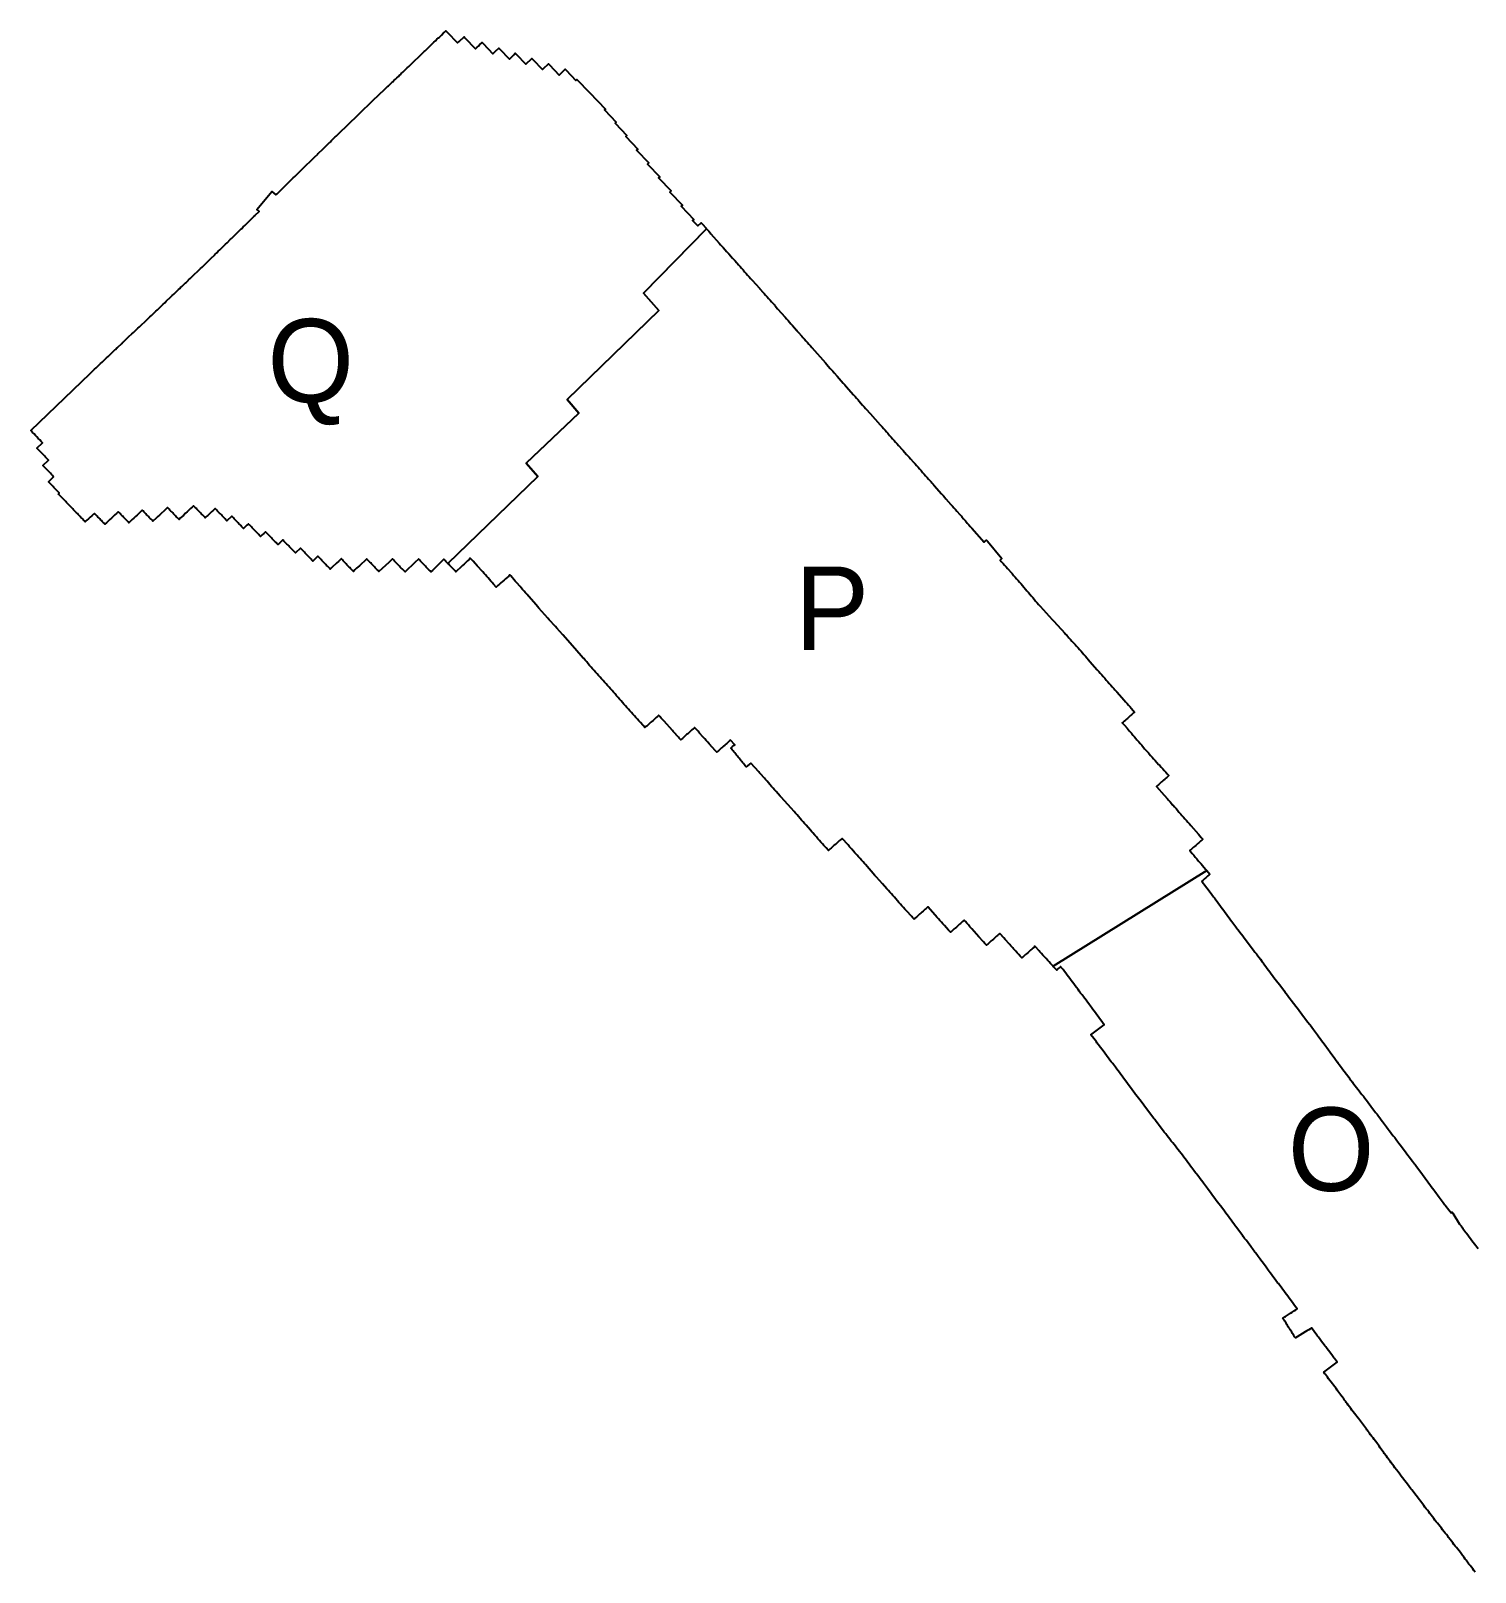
# Model space of a CAD drawing. Extents: x 325010 to 598009, y 7224244 to 7547000.
# Drawn here: x 325010 to 394347, y 7463920 to 7537930 of the extents above; entities that cross this region are included whole.
import ezdxf

# ---------------------------------------------------------------- set-up
doc = ezdxf.new("R2010")
doc.units = 0
for name, color, linetype in [('O', 7, 'Continuous'), ('P', 7, 'Continuous'), ('Q', 7, 'Continuous')]:
    doc.layers.add(name, color=color, linetype=linetype)

msp = doc.modelspace()

# ---------------------------------------------------------------- linework, layer by layer
at = {"layer": 'O'}
msp.add_lwpolyline([(394350, 7463920), (394291, 7463999), (394230, 7464077), (394170, 7464155), (394110, 7464233), (394050, 7464312), (393913, 7464496), (393873, 7464549), (393813, 7464628), (393755, 7464708), (393740, 7464728), (393637, 7464866), (393577, 7464945), (393515, 7465022), (393454, 7465099), (393392, 7465176), (393331, 7465254), (393270, 7465331), (393209, 7465409), (393149, 7465488), (393069, 7465592), (393028, 7465644), (392967, 7465722), (392907, 7465800), (392846, 7465877), (392784, 7465955), (392724, 7466033), (392663, 7466111), (392601, 7466188), (392540, 7466265), (392479, 7466343), (392418, 7466421), (392358, 7466499), (392298, 7466578), (392237, 7466655), (392177, 7466734), (392117, 7466812), (392056, 7466890), (391996, 7466969), (391937, 7467047), (391877, 7467126), (391514, 7467594), (391306, 7467868), (391275, 7467908), (391262, 7467925), (391095, 7468144), (391037, 7468224), (390796, 7468537), (390697, 7468668), (390677, 7468695), (390647, 7468735), (390498, 7468931), (390439, 7469010), (390379, 7469089), (390320, 7469167), (390261, 7469247), (390231, 7469287), (390143, 7469405), (390084, 7469484), (390068, 7469508), (389982, 7469625), (389968, 7469644), (389932, 7469693), (389821, 7469846), (389793, 7469883), (389735, 7469963), (389731, 7469969), (389619, 7470123), (389562, 7470203), (389504, 7470284), (389447, 7470364), (389386, 7470442), (389328, 7470522), (389253, 7470620), (389208, 7470679), (389148, 7470757), (389128, 7470784), (389028, 7470914), (388742, 7471292), (388730, 7471308), (388671, 7471387), (388612, 7471466), (388553, 7471545), (388494, 7471625), (388434, 7471703), (388375, 7471782), (388316, 7471861), (388256, 7471940), (388198, 7472019), (388158, 7472073), (388131, 7472110), (388080, 7472178), (388036, 7472238), (387963, 7472337), (387903, 7472416), (387757, 7472614), (387727, 7472654), (387668, 7472734), (387610, 7472813), (387550, 7472892), (387491, 7472971), (387432, 7473050), (387373, 7473129), (387314, 7473208), (387255, 7473288), (387166, 7473406), (387136, 7473445), (387077, 7473525), (387720, 7474009), (387692, 7474045), (387594, 7474175), (387561, 7474218), (387496, 7474304), (387367, 7474478), (387301, 7474564), (387236, 7474651), (387172, 7474738), (387137, 7474785), (387095, 7474841), (387041, 7474911), (386976, 7474998), (386912, 7475085), (386908, 7475090), (386822, 7475205), (386781, 7475258), (386716, 7475345), (386651, 7475432), (386586, 7475519), (386521, 7475605), (386492, 7475645), (386437, 7475611), (386357, 7475563), (386266, 7475506), (386194, 7475463), (385806, 7475226), (385715, 7475169), (385681, 7475222), (385647, 7475276), (385613, 7475330), (385579, 7475384), (385545, 7475438), (385511, 7475492), (385477, 7475546), (385443, 7475600), (385409, 7475654), (385375, 7475708), (385341, 7475762), (385307, 7475816), (385274, 7475869), (385240, 7475923), (385207, 7475976), (385172, 7476030), (385138, 7476084), (385118, 7476117), (385208, 7476176), (385241, 7476197), (385332, 7476256), (385388, 7476294), (385479, 7476352), (385569, 7476411), (385659, 7476470), (385736, 7476520), (385785, 7476552), (385801, 7476562), (385739, 7476644), (385675, 7476731), (385610, 7476818), (385610, 7476819), (385480, 7476992), (385416, 7477079), (385352, 7477167), (385222, 7477340), (385158, 7477428), (385093, 7477515), (385029, 7477602), (384964, 7477689), (384899, 7477776), (384866, 7477820), (384705, 7478036), (384640, 7478123), (384576, 7478210), (384512, 7478298), (384511, 7478299), (384416, 7478429), (384383, 7478472), (384319, 7478560), (384319, 7478561), (384191, 7478734), (384124, 7478820), (384060, 7478907), (384028, 7478951), (383931, 7479081), (383865, 7479168), (383800, 7479255), (383774, 7479290), (383664, 7479438), (383606, 7479515), (383542, 7479603), (383477, 7479690), (383413, 7479777), (383347, 7479863), (383281, 7479949), (383216, 7480036), (383194, 7480065), (383085, 7480208), (382859, 7480512), (382826, 7480556), (382761, 7480643), (382696, 7480730), (382632, 7480816), (382566, 7480903), (382502, 7480990), (382437, 7481077), (382374, 7481165), (382308, 7481251), (382179, 7481426), (382115, 7481513), (382049, 7481599), (381984, 7481686), (381920, 7481773), (381856, 7481860), (381790, 7481946), (381598, 7482209), (381532, 7482295), (381499, 7482339), (381402, 7482466), (381401, 7482468), (381401, 7482468), (381303, 7482597), (381270, 7482640), (381204, 7482727), (381140, 7482813), (381113, 7482849), (380978, 7483031), (380945, 7483074), (380881, 7483162), (380842, 7483214), (380752, 7483336), (380686, 7483422), (380620, 7483508), (380555, 7483594), (380489, 7483680), (380423, 7483766), (380357, 7483852), (380292, 7483939), (380226, 7484025), (380160, 7484111), (380092, 7484195), (380025, 7484280), (379961, 7484368), (379893, 7484452), (379826, 7484538), (379759, 7484623), (379692, 7484708), (379624, 7484793), (379557, 7484878), (379490, 7484963), (379422, 7485048), (379139, 7485420), (379094, 7485479), (379028, 7485565), (378962, 7485651), (378924, 7485703), (378569, 7486169), (378307, 7486515), (378064, 7486840), (378048, 7486862), (377983, 7486949), (377919, 7487036), (377855, 7487123), (377789, 7487210), (377530, 7487557), (377466, 7487645), (377402, 7487733), (377339, 7487820), (377272, 7487906), (377206, 7487992), (377141, 7488078), (377076, 7488165), (376978, 7488295), (376945, 7488338), (376880, 7488424), (376812, 7488509), (376748, 7488596), (376732, 7488618), (376490, 7488945), (376423, 7489030), (376191, 7489340), (376163, 7489377), (376098, 7489464), (376033, 7489551), (375904, 7489725), (376537, 7490202), (376375, 7490424), (376309, 7490510), (376245, 7490597), (376181, 7490684), (376115, 7490770), (376052, 7490858), (375988, 7490945), (375922, 7491031), (375828, 7491163), (375796, 7491207), (375733, 7491295), (375666, 7491380), (375603, 7491468), (375590, 7491486), (375476, 7491643), (375408, 7491728), (375344, 7491815), (375281, 7491903), (375216, 7491989), (375151, 7492076), (375086, 7492163), (375020, 7492248), (374954, 7492334), (374889, 7492421), (374824, 7492507), (374758, 7492593), (374692, 7492679), (374627, 7492765), (374561, 7492851), (374461, 7492978), (374445, 7492997), (374433, 7492986), (374384, 7492943), (374336, 7492901), (374287, 7492857), (374258, 7492832), (374184, 7492911), (374111, 7492991), (374081, 7493024), (381469, 7497606), (381544, 7497519), (381615, 7497437), (381567, 7497395), (381518, 7497352), (381470, 7497309), (381421, 7497267), (381372, 7497223), (381324, 7497180), (381274, 7497137), (381226, 7497094), (381243, 7497071), (381309, 7496985), (381352, 7496928), (381571, 7496640), (381699, 7496466), (381787, 7496351), (381831, 7496294), (381896, 7496208), (381961, 7496121), (382024, 7496033), (382089, 7495947), (382153, 7495859), (382217, 7495772), (382280, 7495684), (382345, 7495597), (382409, 7495510), (382473, 7495423), (382538, 7495336), (382604, 7495250), (382669, 7495163), (382817, 7494964), (382863, 7494903), (382928, 7494816), (382956, 7494778), (383113, 7494568), (383122, 7494556), (383187, 7494469), (383252, 7494383), (383261, 7494371), (383711, 7493780), (383776, 7493693), (383842, 7493607), (383907, 7493520), (383971, 7493433), (384035, 7493347), (384122, 7493230), (384165, 7493173), (384229, 7493085), (384293, 7492998), (384358, 7492912), (384424, 7492825), (384488, 7492739), (384554, 7492652), (384620, 7492566), (384685, 7492481), (384686, 7492480), (384752, 7492395), (384817, 7492309), (384949, 7492137), (385014, 7492050), (385189, 7491820), (385211, 7491792), (385277, 7491706), (385342, 7491619), (385407, 7491533), (385473, 7491447), (385517, 7491390), (385737, 7491104), (385802, 7491017), (385867, 7490931), (385932, 7490844), (385999, 7490759), (386064, 7490672), (386128, 7490585), (386170, 7490527), (386257, 7490411), (386322, 7490325), (386387, 7490238), (386419, 7490195), (386583, 7489979), (386776, 7489717), (386841, 7489631), (386904, 7489543), (386968, 7489456), (387032, 7489368), (387097, 7489282), (387306, 7488995), (387352, 7488932), (387415, 7488844), (387479, 7488756), (387608, 7488583), (387672, 7488495), (387737, 7488408), (387757, 7488380), (387833, 7488277), (387865, 7488234), (387929, 7488146), (387993, 7488059), (388057, 7487972), (388275, 7487684), (388319, 7487627), (388385, 7487541), (388451, 7487455), (388477, 7487421), (388590, 7487273), (388649, 7487198), (388715, 7487112), (388781, 7487026), (388847, 7486940), (388914, 7486855), (388981, 7486770), (389046, 7486684), (389180, 7486513), (389245, 7486427), (389310, 7486341), (389374, 7486253), (389441, 7486168), (389568, 7485993), (389637, 7485909), (389700, 7485821), (389764, 7485734), (389829, 7485647), (389895, 7485561), (390087, 7485299), (390170, 7485192), (390219, 7485128), (390285, 7485042), (390351, 7484956), (390416, 7484869), (390483, 7484784), (390549, 7484698), (390581, 7484655), (390637, 7484583), (390681, 7484527), (390747, 7484441), (390810, 7484353), (391034, 7484056), (391072, 7484008), (391137, 7483921), (391175, 7483870), (391332, 7483662), (391429, 7483531), (391461, 7483488), (391525, 7483401), (391591, 7483315), (391720, 7483141), (391786, 7483055), (391849, 7482967), (391913, 7482879), (391977, 7482792), (392041, 7482705), (392107, 7482619), (392171, 7482532), (392235, 7482444), (392299, 7482357), (392365, 7482271), (392408, 7482213), (392625, 7481925), (392818, 7481664), (392883, 7481577), (392905, 7481548), (393078, 7481317), (393144, 7481232), (393186, 7481176), (393237, 7481207), (393269, 7481156), (393599, 7480631), (393602, 7480627), (393668, 7480542), (393733, 7480455), (393759, 7480421), (393905, 7480230), (393930, 7480197), (393995, 7480111), (394059, 7480023), (394127, 7479939), (394191, 7479851), (394256, 7479765), (394322, 7479679), (394484, 7479462)], dxfattribs=at)
at = {"layer": 'P'}
msp.add_lwpolyline([(381469, 7497606), (374081, 7493024), (374038, 7493071), (373965, 7493151), (373892, 7493231), (373830, 7493298), (373745, 7493391), (373671, 7493470), (373599, 7493551), (373526, 7493631), (373453, 7493711), (373416, 7493752), (373233, 7493951), (373216, 7493971), (373170, 7493930), (373119, 7493885), (373068, 7493840), (373018, 7493796), (372967, 7493751), (372917, 7493706), (372866, 7493661), (372816, 7493617), (372765, 7493573), (372715, 7493528), (372664, 7493484), (372614, 7493439), (372583, 7493412), (372511, 7493492), (372438, 7493573), (372366, 7493654), (372294, 7493735), (372262, 7493771), (372190, 7493853), (372150, 7493897), (372103, 7493950), (372057, 7494001), (372006, 7494059), (371987, 7494080), (371791, 7494300), (371790, 7494301), (371718, 7494382), (371646, 7494463), (371642, 7494468), (371530, 7494594), (371522, 7494587), (371471, 7494542), (371420, 7494497), (371369, 7494452), (371318, 7494407), (371268, 7494362), (371217, 7494318), (371167, 7494273), (371117, 7494229), (371067, 7494184), (371017, 7494141), (370967, 7494096), (370917, 7494052), (370886, 7494025), (370814, 7494106), (370743, 7494187), (370727, 7494205), (370528, 7494430), (370181, 7494816), (370166, 7494832), (370094, 7494913), (370023, 7494995), (369952, 7495076), (369880, 7495157), (369817, 7495227), (369795, 7495207), (369743, 7495162), (369692, 7495117), (369641, 7495072), (369591, 7495027), (369540, 7494983), (369490, 7494938), (369440, 7494894), (369390, 7494850), (369340, 7494806), (369290, 7494762), (369240, 7494718), (369191, 7494674), (369159, 7494646), (369087, 7494727), (369063, 7494754), (368871, 7494969), (368799, 7495050), (368726, 7495130), (368654, 7495211), (368581, 7495291), (368509, 7495372), (368437, 7495452), (368427, 7495463), (368070, 7495860), (368044, 7495838), (367993, 7495792), (367942, 7495748), (367891, 7495703), (367841, 7495658), (367790, 7495613), (367739, 7495568), (367689, 7495524), (367639, 7495479), (367589, 7495435), (367539, 7495391), (367489, 7495347), (367439, 7495302), (367408, 7495275), (367335, 7495355), (367299, 7495396), (367047, 7495677), (367046, 7495678), (366974, 7495759), (366902, 7495839), (366830, 7495920), (366757, 7496001), (366685, 7496082), (366614, 7496163), (366543, 7496245), (366470, 7496325), (366398, 7496406), (366326, 7496486), (366254, 7496567), (366181, 7496648), (366109, 7496728), (366108, 7496729), (365892, 7496970), (365605, 7497294), (365605, 7497294), (365533, 7497375), (365075, 7497897), (365033, 7497944), (364961, 7498026), (364890, 7498107), (364818, 7498188), (364746, 7498269), (364675, 7498350), (364603, 7498431), (364575, 7498463), (364428, 7498629), (364387, 7498674), (364315, 7498755), (364244, 7498837), (364184, 7498904), (364029, 7499080), (363960, 7499156), (363938, 7499136), (363887, 7499091), (363836, 7499046), (363785, 7499001), (363734, 7498956), (363684, 7498911), (363633, 7498867), (363583, 7498822), (363533, 7498778), (363483, 7498734), (363434, 7498690), (363384, 7498646), (363334, 7498601), (363302, 7498574), (363195, 7498694), (363158, 7498735), (363086, 7498816), (363014, 7498897), (362941, 7498978), (362870, 7499059), (362798, 7499140), (362726, 7499221), (362654, 7499302), (362547, 7499424), (362511, 7499465), (362439, 7499546), (362226, 7499791), (362154, 7499872), (362082, 7499954), (362010, 7500035), (361938, 7500116), (361867, 7500197), (361796, 7500279), (361723, 7500359), (361651, 7500440), (361651, 7500440), (361506, 7500601), (361028, 7501136), (361000, 7501166), (360989, 7501179), (360783, 7501409), (360712, 7501490), (360640, 7501571), (360569, 7501653), (360493, 7501738), (360425, 7501815), (360353, 7501896), (360281, 7501977), (360227, 7502038), (360037, 7502252), (359993, 7502301), (359955, 7502345), (359578, 7502770), (359577, 7502771), (359349, 7502589), (359308, 7502640), (359266, 7502691), (359224, 7502743), (359182, 7502794), (359141, 7502845), (359099, 7502896), (359057, 7502947), (359016, 7502999), (358974, 7503050), (358932, 7503101), (358890, 7503153), (358848, 7503204), (358806, 7503256), (358765, 7503307), (358723, 7503358), (358681, 7503410), (358639, 7503461), (358613, 7503493), (358696, 7503563), (358780, 7503632), (358799, 7503647), (358597, 7503874), (358571, 7503852), (358521, 7503807), (358470, 7503762), (358420, 7503717), (358369, 7503673), (358319, 7503628), (358268, 7503584), (358218, 7503539), (358168, 7503495), (358118, 7503451), (358068, 7503406), (358019, 7503362), (357969, 7503318), (357938, 7503291), (357662, 7503601), (357651, 7503614), (357578, 7503694), (357507, 7503775), (357435, 7503856), (357363, 7503937), (357291, 7504018), (357118, 7504211), (357074, 7504259), (357043, 7504294), (356945, 7504404), (356930, 7504420), (356878, 7504477), (356851, 7504453), (356800, 7504407), (356747, 7504361), (356696, 7504316), (356645, 7504271), (356595, 7504226), (356544, 7504181), (356493, 7504136), (356443, 7504091), (356392, 7504046), (356342, 7504002), (356291, 7503957), (356241, 7503913), (356210, 7503885), (356138, 7503965), (356097, 7504011), (356013, 7504105), (355995, 7504125), (355984, 7504137), (355894, 7504238), (355851, 7504286), (355816, 7504326), (355410, 7504779), (355349, 7504848), (355277, 7504928), (355205, 7505008), (355156, 7505062), (355138, 7505047), (355087, 7505001), (355035, 7504955), (354984, 7504910), (354932, 7504864), (354881, 7504819), (354829, 7504773), (354778, 7504727), (354727, 7504682), (354676, 7504638), (354625, 7504592), (354574, 7504547), (354524, 7504502), (354492, 7504474), (354420, 7504554), (354384, 7504595), (354276, 7504716), (354202, 7504794), (354130, 7504875), (354059, 7504956), (353987, 7505037), (353915, 7505118), (353843, 7505198), (353772, 7505279), (353700, 7505360), (353628, 7505441), (353557, 7505522), (353485, 7505602), (353413, 7505683), (353342, 7505764), (353270, 7505845), (353198, 7505926), (353127, 7506006), (353057, 7506089), (352986, 7506170), (352912, 7506249), (352840, 7506330), (352768, 7506410), (352697, 7506491), (352625, 7506572), (352553, 7506653), (352481, 7506734), (352410, 7506814), (352340, 7506897), (352269, 7506978), (352197, 7507059), (352125, 7507140), (352051, 7507218), (351980, 7507299), (351908, 7507380), (351836, 7507461), (351765, 7507542), (351695, 7507624), (351624, 7507705), (351552, 7507786), (351531, 7507810), (351122, 7508271), (350551, 7508920), (350407, 7509080), (350406, 7509080), (350406, 7509081), (350262, 7509240), (350190, 7509321), (350118, 7509402), (350118, 7509402), (349975, 7509564), (349901, 7509642), (349831, 7509725), (349546, 7510050), (349405, 7510213), (349405, 7510213), (349334, 7510295), (349263, 7510376), (348921, 7510766), (348907, 7510782), (348835, 7510863), (348763, 7510944), (348692, 7511024), (348620, 7511105), (348549, 7511186), (348501, 7511241), (348334, 7511429), (348263, 7511511), (348192, 7511592), (348122, 7511674), (348051, 7511756), (348011, 7511802), (347950, 7511747), (347876, 7511681), (347802, 7511616), (347728, 7511550), (347654, 7511485), (347581, 7511420), (347508, 7511355), (347435, 7511290), (347364, 7511227), (347346, 7511211), (347218, 7511361), (347155, 7511436), (347093, 7511512), (347027, 7511585), (346963, 7511660), (346897, 7511733), (346832, 7511806), (346766, 7511879), (346701, 7511952), (346436, 7512243), (346371, 7512317), (346338, 7512354), (346240, 7512464), (346140, 7512572), (346108, 7512606), (346045, 7512549), (345966, 7512476), (345887, 7512402), (345808, 7512328), (345731, 7512253), (345678, 7512203), (345419, 7511954), (345375, 7511999), (345332, 7512043), (345289, 7512089), (345245, 7512133), (345202, 7512178), (345159, 7512223), (345115, 7512268), (345072, 7512314), (345031, 7512356), (349354, 7516535), (348795, 7517166), (351315, 7519578), (350757, 7520222), (355163, 7524494), (354415, 7525334), (357452, 7528419), (357480, 7528388), (357551, 7528307), (357623, 7528226), (357657, 7528187), (358053, 7527739), (358125, 7527659), (358197, 7527578), (358245, 7527524), (358341, 7527416), (358413, 7527335), (358485, 7527254), (358520, 7527214), (358700, 7527011), (358772, 7526930), (358816, 7526880), (358887, 7526800), (358916, 7526769), (358988, 7526688), (359060, 7526607), (359132, 7526527), (359204, 7526446), (359276, 7526365), (359348, 7526284), (359420, 7526203), (359492, 7526122), (359564, 7526042), (359636, 7525961), (359643, 7525952), (359984, 7525570), (359996, 7525557), (360004, 7525548), (360162, 7525371), (360212, 7525315), (360284, 7525234), (360356, 7525153), (360428, 7525072), (360500, 7524992), (360572, 7524911), (360613, 7524864), (360687, 7524781), (360716, 7524749), (360736, 7524726), (360860, 7524588), (361217, 7524179), (361288, 7524099), (361359, 7524018), (361430, 7523936), (361501, 7523855), (361572, 7523773), (361765, 7523556), (361788, 7523530), (361854, 7523456), (362025, 7523263), (362076, 7523207), (362148, 7523126), (362219, 7523045), (362291, 7522964), (362363, 7522883), (362434, 7522802), (362507, 7522722), (363153, 7521993), (363223, 7521910), (363295, 7521830), (363390, 7521720), (363437, 7521666), (363508, 7521585), (363579, 7521503), (363723, 7521341), (364011, 7521017), (364083, 7520937), (364154, 7520856), (364505, 7520456), (364511, 7520449), (364583, 7520368), (364654, 7520287), (364725, 7520205), (364757, 7520168), (364939, 7519961), (365011, 7519880), (365083, 7519800), (365119, 7519760), (365300, 7519558), (365779, 7519016), (365802, 7518991), (365874, 7518910), (365946, 7518829), (366017, 7518748), (366090, 7518667), (366146, 7518603), (366181, 7518564), (366233, 7518505), (366306, 7518425), (366378, 7518344), (366450, 7518263), (366522, 7518183), (366593, 7518102), (366665, 7518021), (366859, 7517805), (366882, 7517779), (366952, 7517702), (367052, 7517590), (367099, 7517538), (367172, 7517457), (367244, 7517377), (367387, 7517215), (367459, 7517134), (367532, 7517053), (367603, 7516972), (367676, 7516892), (367747, 7516811), (367819, 7516730), (367891, 7516649), (367962, 7516568), (368034, 7516487), (368106, 7516406), (368178, 7516325), (368225, 7516270), (368269, 7516221), (368321, 7516163), (368383, 7516091), (368726, 7515703), (368751, 7515676), (368823, 7515595), (368894, 7515514), (368940, 7515461), (369181, 7515189), (369252, 7515108), (369323, 7515027), (369395, 7514945), (369466, 7514864), (369610, 7514702), (369681, 7514621), (369698, 7514600), (369788, 7514498), (369823, 7514458), (369876, 7514397), (369966, 7514294), (370038, 7514214), (370109, 7514133), (370181, 7514052), (370774, 7513382), (370810, 7513412), (370895, 7513479), (370936, 7513429), (371620, 7512587), (371538, 7512520), (371544, 7512513), (371597, 7512452), (371645, 7512399), (371688, 7512351), (371760, 7512270), (371832, 7512189), (371893, 7512119), (372100, 7511886), (372119, 7511865), (372190, 7511784), (372262, 7511702), (372332, 7511621), (372403, 7511539), (372474, 7511457), (372545, 7511375), (372615, 7511293), (372686, 7511211), (372756, 7511128), (372825, 7511045), (372897, 7510964), (372966, 7510881), (373035, 7510798), (373106, 7510716), (373177, 7510634), (373248, 7510552), (373320, 7510472), (373391, 7510390), (373461, 7510307), (373749, 7509984), (374042, 7509666), (374114, 7509585), (374460, 7509215), (374484, 7509190), (374501, 7509170), (374631, 7509031), (374704, 7508951), (374739, 7508910), (374847, 7508789), (374920, 7508708), (374992, 7508628), (375066, 7508549), (375138, 7508468), (375195, 7508404), (375283, 7508307), (375353, 7508225), (375426, 7508145), (375497, 7508063), (375567, 7507981), (375637, 7507899), (375708, 7507816), (375778, 7507734), (375850, 7507653), (376204, 7507244), (376276, 7507163), (376348, 7507082), (376419, 7507001), (376491, 7506920), (376563, 7506840), (376634, 7506758), (376707, 7506678), (376779, 7506597), (376852, 7506517), (376923, 7506436), (376995, 7506355), (377055, 7506288), (377139, 7506193), (377496, 7505786), (377568, 7505706), (377640, 7505625), (377712, 7505544), (377784, 7505463), (377837, 7505402), (377926, 7505301), (377999, 7505220), (377951, 7505178), (377902, 7505135), (377853, 7505092), (377804, 7505048), (377754, 7505004), (377705, 7504960), (377655, 7504916), (377605, 7504872), (377555, 7504828), (377505, 7504784), (377454, 7504739), (377407, 7504698), (377467, 7504631), (377490, 7504606), (377508, 7504587), (377635, 7504445), (377742, 7504322), (377777, 7504282), (377848, 7504200), (377919, 7504117), (377988, 7504035), (378058, 7503952), (378110, 7503889), (378197, 7503786), (378268, 7503704), (378339, 7503622), (378479, 7503457), (378550, 7503375), (378659, 7503254), (378695, 7503214), (378766, 7503134), (378839, 7503052), (378912, 7502973), (378984, 7502891), (379151, 7502707), (379202, 7502651), (379275, 7502571), (379348, 7502491), (379420, 7502411), (379493, 7502330), (379566, 7502250), (379637, 7502169), (379589, 7502126), (379540, 7502083), (379491, 7502040), (379442, 7501996), (379393, 7501953), (379343, 7501909), (379294, 7501866), (379244, 7501821), (379193, 7501777), (379143, 7501733), (379092, 7501688), (379047, 7501648), (379054, 7501640), (379415, 7501236), (379578, 7501050), (379630, 7500992), (379700, 7500911), (379823, 7500770), (379844, 7500747), (379915, 7500666), (379987, 7500584), (380057, 7500502), (380128, 7500420), (380217, 7500320), (380272, 7500258), (380344, 7500177), (380416, 7500096), (380488, 7500015), (380560, 7499934), (380632, 7499853), (380704, 7499772), (381058, 7499361), (381130, 7499281), (381201, 7499199), (381272, 7499117), (381224, 7499075), (381176, 7499031), (381127, 7498989), (381078, 7498945), (381029, 7498902), (380980, 7498859), (380930, 7498815), (380881, 7498772), (380831, 7498727), (380781, 7498683), (380730, 7498638), (380680, 7498594), (380645, 7498564), (380696, 7498505), (380766, 7498423), (380837, 7498340), (380907, 7498257), (380979, 7498177), (381073, 7498066), (381119, 7498011), (381189, 7497929), (381259, 7497846), (381402, 7497683)], close=True, dxfattribs=at)
at = {"layer": 'Q'}
msp.add_lwpolyline([(357452, 7528419), (354415, 7525334), (355163, 7524494), (350757, 7520222), (351315, 7519578), (348795, 7517166), (349354, 7516535), (345031, 7512356), (345028, 7512359), (344984, 7512405), (344940, 7512451), (344895, 7512497), (344850, 7512544), (344840, 7512554), (344757, 7512474), (344679, 7512400), (344374, 7512097), (344297, 7512022), (344220, 7511946), (344175, 7511993), (344131, 7512039), (344086, 7512085), (344041, 7512132), (343996, 7512179), (343951, 7512225), (343906, 7512272), (343861, 7512319), (343816, 7512366), (343770, 7512413), (343724, 7512461), (343678, 7512508), (343632, 7512556), (343623, 7512566), (343445, 7512395), (342974, 7511949), (342928, 7511997), (342884, 7512043), (342839, 7512090), (342794, 7512136), (342748, 7512183), (342703, 7512230), (342658, 7512277), (342612, 7512325), (342567, 7512372), (342521, 7512419), (342476, 7512466), (342431, 7512513), (342385, 7512560), (342374, 7512572), (342355, 7512554), (342198, 7512406), (341724, 7511964), (341680, 7512011), (341636, 7512056), (341592, 7512102), (341548, 7512148), (341504, 7512193), (341459, 7512239), (341415, 7512285), (341371, 7512331), (341326, 7512378), (341282, 7512424), (341237, 7512470), (341192, 7512516), (341147, 7512563), (341135, 7512575), (341126, 7512567), (340785, 7512248), (340731, 7512196), (340651, 7512122), (340572, 7512048), (340493, 7511975), (340450, 7512019), (340406, 7512065), (340363, 7512109), (340319, 7512155), (340276, 7512200), (340231, 7512245), (340188, 7512291), (340143, 7512337), (340099, 7512383), (340054, 7512429), (340010, 7512475), (339965, 7512522), (339920, 7512569), (339911, 7512578), (339857, 7512528), (339780, 7512452), (339702, 7512377), (339465, 7512156), (339387, 7512081), (339343, 7512127), (339299, 7512172), (339255, 7512218), (339210, 7512264), (339166, 7512311), (339121, 7512357), (339076, 7512404), (339031, 7512451), (338985, 7512498), (338940, 7512545), (338895, 7512592), (338849, 7512639), (338803, 7512687), (338791, 7512699), (338677, 7512590), (338629, 7512543), (338550, 7512469), (338505, 7512516), (338460, 7512563), (338416, 7512609), (338370, 7512656), (338324, 7512704), (338279, 7512751), (338233, 7512798), (338187, 7512846), (338141, 7512893), (338096, 7512941), (338050, 7512989), (338004, 7513036), (337958, 7513084), (337951, 7513091), (337709, 7512862), (337663, 7512910), (337617, 7512957), (337571, 7513005), (337526, 7513052), (337479, 7513100), (337434, 7513147), (337388, 7513195), (337343, 7513242), (337297, 7513289), (337252, 7513336), (337207, 7513382), (337162, 7513429), (337117, 7513476), (337110, 7513483), (337109, 7513482), (337029, 7513408), (336950, 7513335), (336872, 7513259), (336826, 7513307), (336780, 7513354), (336736, 7513400), (336691, 7513447), (336647, 7513493), (336602, 7513539), (336557, 7513585), (336513, 7513631), (336468, 7513678), (336424, 7513724), (336379, 7513770), (336335, 7513816), (336290, 7513862), (336279, 7513874), (336198, 7513800), (336120, 7513725), (336040, 7513653), (335995, 7513699), (335952, 7513744), (335908, 7513790), (335864, 7513835), (335820, 7513881), (335776, 7513926), (335732, 7513972), (335688, 7514018), (335643, 7514064), (335599, 7514110), (335555, 7514156), (335511, 7514202), (335466, 7514248), (335456, 7514258), (335378, 7514186), (335346, 7514157), (335219, 7514039), (335176, 7514083), (335131, 7514129), (335088, 7514174), (335044, 7514220), (335000, 7514265), (334956, 7514311), (334912, 7514356), (334868, 7514402), (334824, 7514448), (334779, 7514494), (334735, 7514541), (334690, 7514587), (334653, 7514625), (334423, 7514409), (334379, 7514454), (334335, 7514500), (334291, 7514546), (334246, 7514592), (334202, 7514638), (334158, 7514684), (334113, 7514730), (334068, 7514777), (334023, 7514823), (333979, 7514870), (333934, 7514916), (333889, 7514962), (333861, 7514992), (333858, 7514990), (333740, 7514879), (333700, 7514842), (333621, 7514768), (333620, 7514767), (333503, 7514657), (333463, 7514620), (333384, 7514546), (333340, 7514592), (333295, 7514638), (333251, 7514684), (333207, 7514729), (333164, 7514774), (333119, 7514820), (333075, 7514865), (333031, 7514911), (332987, 7514957), (332943, 7515002), (332899, 7515048), (332855, 7515094), (332822, 7515128), (332751, 7515060), (332672, 7514986), (332594, 7514912), (332515, 7514837), (332436, 7514763), (332332, 7514664), (332280, 7514614), (332202, 7514539), (332124, 7514465), (332081, 7514509), (332037, 7514555), (331994, 7514600), (331950, 7514645), (331907, 7514690), (331863, 7514735), (331819, 7514780), (331776, 7514826), (331732, 7514871), (331688, 7514917), (331644, 7514962), (331599, 7515008), (331570, 7515039), (331504, 7514977), (331484, 7514958), (331188, 7514680), (331109, 7514606), (331029, 7514533), (331029, 7514532), (330870, 7514386), (330827, 7514430), (330784, 7514475), (330741, 7514519), (330698, 7514563), (330656, 7514608), (330613, 7514652), (330570, 7514697), (330527, 7514741), (330484, 7514786), (330440, 7514831), (330397, 7514876), (330360, 7514914), (330298, 7514855), (330270, 7514829), (330263, 7514822), (330113, 7514680), (330034, 7514606), (329955, 7514532), (329876, 7514459), (329797, 7514385), (329719, 7514310), (329676, 7514354), (329634, 7514398), (329591, 7514442), (329549, 7514485), (329506, 7514530), (329464, 7514574), (329421, 7514618), (329378, 7514662), (329336, 7514707), (329293, 7514751), (329250, 7514796), (329207, 7514840), (329198, 7514832), (329120, 7514757), (329041, 7514683), (328961, 7514609), (328882, 7514535), (328803, 7514461), (328723, 7514388), (328644, 7514313), (328564, 7514240), (328523, 7514283), (328482, 7514326), (328439, 7514369), (328398, 7514412), (328357, 7514454), (328315, 7514498), (328273, 7514541), (328231, 7514585), (328189, 7514629), (328146, 7514673), (328103, 7514718), (328063, 7514760), (328021, 7514722), (327942, 7514649), (327861, 7514576), (327780, 7514504), (327704, 7514427), (327623, 7514355), (327581, 7514399), (327541, 7514439), (327500, 7514483), (327459, 7514525), (327416, 7514569), (327374, 7514613), (327331, 7514657), (327288, 7514702), (327244, 7514747), (327200, 7514793), (327156, 7514839), (327110, 7514886), (327065, 7514933), (327019, 7514981), (326974, 7515028), (326927, 7515076), (326882, 7515123), (326852, 7515153), (326853, 7515154), (326821, 7515188), (326776, 7515235), (326730, 7515282), (326684, 7515329), (326639, 7515377), (326593, 7515424), (326547, 7515472), (326500, 7515520), (326454, 7515568), (326407, 7515617), (326361, 7515664), (326331, 7515695), (326377, 7515739), (326353, 7515763), (326307, 7515811), (326261, 7515859), (326214, 7515907), (326168, 7515956), (326121, 7516004), (326075, 7516052), (326028, 7516101), (325980, 7516150), (325934, 7516198), (325886, 7516248), (325857, 7516278), (325934, 7516354), (326011, 7516430), (326037, 7516455), (326104, 7516521), (326090, 7516536), (326043, 7516585), (325996, 7516634), (325948, 7516683), (325901, 7516732), (325853, 7516781), (325804, 7516832), (325758, 7516880), (325710, 7516929), (325661, 7516980), (325613, 7517030), (325583, 7517061), (325852, 7517320), (325806, 7517367), (325759, 7517416), (325711, 7517466), (325663, 7517515), (325615, 7517565), (325567, 7517614), (325519, 7517664), (325472, 7517713), (325424, 7517763), (325376, 7517813), (325328, 7517862), (325298, 7517893), (325569, 7518154), (325507, 7518218), (325438, 7518289), (325369, 7518361), (325301, 7518432), (325232, 7518503), (325163, 7518574), (325094, 7518645), (325026, 7518717), (325010, 7518733), (327854, 7521478), (327927, 7521545), (327999, 7521613), (328070, 7521681), (328142, 7521749), (328213, 7521817), (328285, 7521885), (328356, 7521954), (328428, 7522022), (328500, 7522090), (328571, 7522158), (328643, 7522226), (328715, 7522294), (328786, 7522362), (328815, 7522389), (329066, 7522627), (329073, 7522634), (329145, 7522702), (329174, 7522730), (329378, 7522924), (329431, 7522974), (329445, 7522988), (329718, 7523247), (329863, 7523381), (329934, 7523449), (330151, 7523651), (330223, 7523719), (330237, 7523733), (330581, 7524060), (330653, 7524127), (330725, 7524195), (330797, 7524263), (330868, 7524332), (330940, 7524400), (331012, 7524467), (331084, 7524535), (331156, 7524603), (331275, 7524717), (331298, 7524740), (331369, 7524808), (331441, 7524876), (331512, 7524945), (331725, 7525151), (331797, 7525219), (331868, 7525287), (331940, 7525355), (332100, 7525506), (332155, 7525559), (332202, 7525603), (332258, 7525656), (332299, 7525695), (332333, 7525727), (332416, 7525806), (332442, 7525831), (332465, 7525852), (332573, 7525955), (332586, 7525967), (332658, 7526035), (332729, 7526103), (333157, 7526513), (333228, 7526583), (333298, 7526652), (333651, 7526998), (333841, 7527181), (333864, 7527204), (333935, 7527273), (334005, 7527342), (334076, 7527411), (334146, 7527481), (334209, 7527542), (334232, 7527564), (334287, 7527619), (334358, 7527688), (334429, 7527757), (334601, 7527925), (334641, 7527964), (334670, 7527992), (334830, 7528147), (334854, 7528171), (334912, 7528227), (334942, 7528256), (334995, 7528309), (335034, 7528346), (335111, 7528421), (335137, 7528446), (335208, 7528515), (335279, 7528584), (335349, 7528653), (335420, 7528722), (335491, 7528791), (335531, 7528830), (335720, 7529014), (335774, 7529067), (335784, 7529077), (335973, 7529261), (335949, 7529280), (335865, 7529348), (336575, 7530214), (336778, 7530049), (336833, 7530104), (336855, 7530125), (337115, 7530381), (337576, 7530833), (337609, 7530866), (337679, 7530935), (337749, 7531004), (337820, 7531073), (337891, 7531143), (337961, 7531212), (338032, 7531281), (338103, 7531350), (338130, 7531376), (338534, 7531770), (338598, 7531832), (338624, 7531858), (338780, 7532009), (338811, 7532039), (338823, 7532051), (339023, 7532246), (339364, 7532576), (339378, 7532590), (339449, 7532658), (339626, 7532832), (339661, 7532866), (339731, 7532935), (339802, 7533004), (340706, 7533879), (340725, 7533897), (340796, 7533966), (340856, 7534024), (341355, 7534506), (341365, 7534515), (341436, 7534584), (342008, 7535129), (342134, 7535249), (342152, 7535265), (342175, 7535287), (342260, 7535368), (342295, 7535401), (342342, 7535445), (342386, 7535486), (342439, 7535537), (342511, 7535605), (342582, 7535673), (342653, 7535742), (342700, 7535786), (342740, 7535824), (342796, 7535878), (342867, 7535946), (342890, 7535968), (343082, 7536151), (343153, 7536220), (343225, 7536288), (343297, 7536355), (343367, 7536425), (343414, 7536470), (343651, 7536700), (343722, 7536769), (343793, 7536837), (343816, 7536860), (343900, 7536940), (343935, 7536975), (343982, 7537019), (344149, 7537180), (344340, 7537363), (344363, 7537385), (344434, 7537454), (344506, 7537522), (344577, 7537590), (344606, 7537617), (344720, 7537726), (344828, 7537828), (344864, 7537862), (344936, 7537930), (345001, 7537862), (345494, 7537350), (345571, 7537422), (345581, 7537431), (345807, 7537646), (345852, 7537599), (346363, 7537069), (346436, 7537139), (346514, 7537214), (346554, 7537251), (346672, 7537363), (346717, 7537316), (347186, 7536828), (347238, 7536879), (347316, 7536954), (347472, 7537105), (347517, 7537058), (347982, 7536574), (348035, 7536625), (348051, 7536641), (348147, 7536734), (348190, 7536776), (348268, 7536851), (348313, 7536804), (348778, 7536321), (349063, 7536598), (349109, 7536550), (349573, 7536067), (349625, 7536116), (349859, 7536342), (349906, 7536294), (350373, 7535808), (350660, 7536083), (350706, 7536035), (351175, 7535547), (351223, 7535592), (351269, 7535544), (351783, 7535010), (351788, 7535014), (351834, 7534965), (352597, 7534172), (352554, 7534129), (353116, 7533545), (353061, 7533492), (353626, 7532904), (353571, 7532850), (354144, 7532255), (354088, 7532199), (354675, 7531589), (354618, 7531533), (355208, 7530920), (355150, 7530864), (355743, 7530247), (355685, 7530190), (356289, 7529562), (356231, 7529505), (356834, 7528878), (356777, 7528821), (357025, 7528563), (357193, 7528712), (357265, 7528631), (357397, 7528482), (357408, 7528469)], close=True, dxfattribs=at)

# ---------------------------------------------------------------- texts
for s, p in [('Q', (336366, 7520093)), ('P', (361691, 7508207)), ('O', (385353, 7482229))]:
    msp.add_text(s, height=4000).set_placement(p)

doc.saveas('drawing.dxf')
